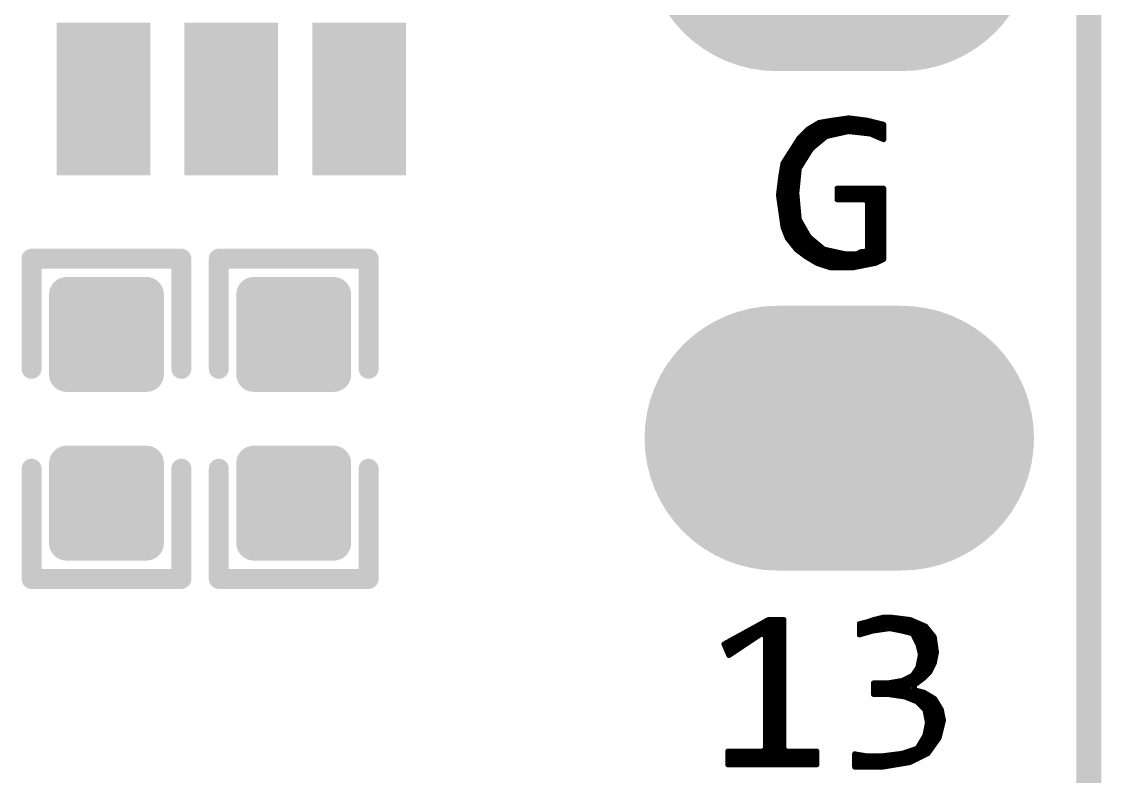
# Model space of a CAD drawing. Extents: x 17.3 to 58.6, y 21.7 to 91.7.
# Drawn here: x 45.37 to 50.86, y 39.88 to 43.72 of the extents above; entities that cross this region are included whole.
import ezdxf

# ---------------------------------------------------------------- set-up
doc = ezdxf.new("R2010")
doc.units = 0
doc.header["$MEASUREMENT"] = 0
doc.layers.get('0').update_dxf_attribs({"linetype": 'CONTINUOUS'})
doc.layers.add('SILKTOP_PHO', color=251, linetype='CONTINUOUS', true_color=0x636466)

# ---------------------------------------------------------------- blocks, each defined once
blk = doc.blocks.new('ROUND_191')
at = {"const_width": 0.0127}
blk.add_lwpolyline([(-0.00635, 0, 1), (0.00635, 0, 1)], format="xyb", close=True, dxfattribs=at)
blk = doc.blocks.new('ROUND_16')
at = {"const_width": 0.0508}
blk.add_lwpolyline([(-0.0254, 0, 1), (0.0254, 0, 1)], format="xyb", close=True, dxfattribs=at)
blk = doc.blocks.new('OBLONG_47')
at = {"const_width": 1.3462}
blk.add_lwpolyline([(0.3175, 0), (-0.3175, 0)], dxfattribs=at)
at = {"const_width": 0.6731}
for points in [[(-0.65405, 0, 1), (0.01905, 0, 1)], [(-0.01905, 0, 1), (0.65405, 0, 1)]]:
    blk.add_lwpolyline(points, format="xyb", close=True, dxfattribs=at)
blk = doc.blocks.new('RECTANGLE_64')
blk.add_solid([(0.238124, 0.388112), (0.238124, -0.388112), (-0.238124, 0.388112), (-0.238124, -0.388112)])
blk = doc.blocks.new('ROUND_42')
at = {"const_width": 0.0889}
blk.add_lwpolyline([(-0.04445, 0, 1), (0.04445, 0, 1)], format="xyb", close=True, dxfattribs=at)

msp = doc.modelspace()

# ---------------------------------------------------------------- linework, layer by layer
for points, const_width in [([(50.8, 25.900126), (50.8, 73.159874)], 0.127), ([(45.598842, 41.929304), (45.598842, 42.335704)], 0.1778), ([(45.598842, 42.335704), (46.005242, 42.335704)], 0.1778), ([(45.6692, 41.929304), (45.6692, 42.335704)], 0.1778), ([(45.847, 41.929304), (45.847, 42.335704)], 0.1778), ([(46.005242, 42.335704), (46.005242, 41.929304)], 0.1778), ([(46.551342, 41.929304), (46.551342, 42.335704)], 0.1778), ([(46.551342, 42.335704), (46.957742, 42.335704)], 0.1778), ([(46.5582, 41.929304), (46.5582, 42.335704)], 0.1778), ([(46.736, 41.929304), (46.736, 42.335704)], 0.1778), ([(46.9138, 41.929304), (46.9138, 42.335704)], 0.1778), ([(46.957742, 42.335704), (46.957742, 41.929304)], 0.1778), ([(45.598842, 42.291), (46.005242, 42.291)], 0.1778), ([(46.551342, 42.291), (46.957742, 42.291)], 0.1778), ([(45.598842, 42.1132), (46.005242, 42.1132)], 0.1778), ([(46.551342, 42.1132), (46.957742, 42.1132)], 0.1778), ([(45.598842, 41.9354), (46.005242, 41.9354)], 0.1778), ([(46.551342, 41.9354), (46.957742, 41.9354)], 0.1778), ([(46.005242, 41.929304), (45.598842, 41.929304)], 0.1778), ([(46.957742, 41.929304), (46.551342, 41.929304)], 0.1778), ([(45.598842, 41.071292), (45.598842, 41.477692)], 0.1778), ([(45.598842, 41.477692), (46.005242, 41.477692)], 0.1778), ([(45.6692, 41.071292), (45.6692, 41.477692)], 0.1778), ([(45.847, 41.071292), (45.847, 41.477692)], 0.1778), ([(46.005242, 41.477692), (46.005242, 41.071292)], 0.1778), ([(46.551342, 41.071292), (46.551342, 41.477692)], 0.1778), ([(46.551342, 41.477692), (46.957742, 41.477692)], 0.1778), ([(46.5582, 41.071292), (46.5582, 41.477692)], 0.1778), ([(46.736, 41.071292), (46.736, 41.477692)], 0.1778), ([(46.9138, 41.071292), (46.9138, 41.477692)], 0.1778), ([(46.957742, 41.477692), (46.957742, 41.071292)], 0.1778), ([(45.598842, 41.402), (46.005242, 41.402)], 0.1778), ([(46.551342, 41.402), (46.957742, 41.402)], 0.1778), ([(45.598842, 41.2242), (46.005242, 41.2242)], 0.1778), ([(46.551342, 41.2242), (46.957742, 41.2242)], 0.1778), ([(46.005242, 41.071292), (45.598842, 41.071292)], 0.1778), ([(46.957742, 41.071292), (46.551342, 41.071292)], 0.1778)]:
    msp.add_lwpolyline(points, dxfattribs=dict(const_width=const_width))
at = {"layer": 'SILKTOP_PHO', "color": 251, "true_color": 0x636466}
for points, const_width in [([(50.8, 25.900126), (50.8, 73.159874)], 0.127), ([(49.495964, 43.222418), (49.426876, 43.210734)], 0.0254), ([(49.4792, 43.142408), (49.4792, 43.219624)], 0.0254), ([(49.577752, 43.234102), (49.495964, 43.222418)], 0.0254), ([(49.5046, 43.14825), (49.5046, 43.223688)], 0.0254), ([(49.53, 43.153838), (49.53, 43.227244)], 0.0254), ([(49.5554, 43.159426), (49.5554, 43.2308)], 0.0254), ([(49.670716, 43.222418), (49.577752, 43.234102)], 0.0254), ([(49.5808, 43.163744), (49.5808, 43.233594)], 0.0254), ([(49.6062, 43.16095), (49.6062, 43.230546)], 0.0254), ([(49.6316, 43.158156), (49.6316, 43.227244)], 0.0254), ([(49.657, 43.155362), (49.657, 43.224196)], 0.0254), ([(49.75606, 43.201082), (49.670716, 43.222418)], 0.0254), ([(49.6824, 43.152568), (49.6824, 43.219624)], 0.0254), ([(49.370488, 43.176952), (49.325022, 43.131486)], 0.0254), ([(49.426876, 43.210734), (49.370488, 43.176952)], 0.0254), ([(49.3776, 43.058334), (49.3776, 43.18127)], 0.0254), ([(49.403, 43.088052), (49.403, 43.19651)], 0.0254), ([(49.4284, 43.109134), (49.4284, 43.210988)], 0.0254), ([(49.4538, 43.13047), (49.4538, 43.215306)], 0.0254), ([(49.7078, 43.143424), (49.7078, 43.213274)], 0.0254), ([(49.7332, 43.132502), (49.7332, 43.206924)], 0.0254), ([(49.75606, 43.12285), (49.75606, 43.201082)], 0.0254), ([(49.325022, 43.131486), (49.243488, 43.00347)], 0.0254), ([(49.3268, 42.976292), (49.3268, 43.133264)], 0.0254), ([(49.3522, 43.017694), (49.3522, 43.158664)], 0.0254), ([(49.3903, 43.077638), (49.461928, 43.137328)], 0.0254), ([(49.461928, 43.137328), (49.467516, 43.139868)], 0.0254), ([(49.467516, 43.139868), (49.574958, 43.163744)], 0.0254), ([(49.574958, 43.163744), (49.579022, 43.163998)], 0.0254), ([(49.579022, 43.163998), (49.686464, 43.15206)], 0.0254), ([(49.686464, 43.15206), (49.69002, 43.151044)], 0.0254), ([(49.69002, 43.151044), (49.75606, 43.12285)], 0.0254), ([(49.276, 42.6085), (49.276, 43.054524)], 0.0254), ([(49.3014, 42.57675), (49.3014, 43.094402)], 0.0254), ([(49.32807, 42.979086), (49.38776, 43.07459)], 0.0254), ([(49.38776, 43.07459), (49.3903, 43.077638)], 0.0254), ([(49.243488, 43.00347), (49.232058, 42.934636)], 0.0254), ([(49.2506, 42.659808), (49.2506, 43.014646)], 0.0254), ([(49.314354, 42.854118), (49.326292, 42.973498)], 0.0254), ([(49.326292, 42.973498), (49.32807, 42.979086)], 0.0254), ([(49.232058, 42.934636), (49.220374, 42.84091)], 0.0254), ([(49.220374, 42.84091), (49.243742, 42.67708)], 0.0254), ([(49.2252, 42.80662), (49.2252, 42.88028)], 0.0254), ([(49.3141, 42.852848), (49.314354, 42.854118)], 0.0254), ([(49.3141, 42.851578), (49.3141, 42.852848)], 0.0254), ([(49.326038, 42.72026), (49.3141, 42.851578)], 0.0254), ([(49.75606, 42.875962), (49.51857, 42.875962)], 0.0254), ([(49.51857, 42.875962), (49.51857, 42.817796)], 0.0254), ([(49.53, 42.817796), (49.53, 42.875962)], 0.0254), ([(49.5554, 42.817796), (49.5554, 42.875962)], 0.0254), ([(49.5808, 42.817796), (49.5808, 42.875962)], 0.0254), ([(49.6062, 42.817796), (49.6062, 42.875962)], 0.0254), ([(49.6316, 42.817796), (49.6316, 42.875962)], 0.0254), ([(49.657, 42.817796), (49.657, 42.875962)], 0.0254), ([(49.6824, 42.48785), (49.6824, 42.875962)], 0.0254), ([(49.7078, 42.49293), (49.7078, 42.875962)], 0.0254), ([(49.7332, 42.50309), (49.7332, 42.875962)], 0.0254), ([(49.75606, 42.51452), (49.75606, 42.875962)], 0.0254), ([(49.51857, 42.817796), (49.661318, 42.817796)], 0.0254), ([(49.661318, 42.817796), (49.674018, 42.805096)], 0.0254), ([(49.674018, 42.805096), (49.674018, 42.566336)], 0.0254), ([(49.243742, 42.67708), (49.266348, 42.620438)], 0.0254), ([(49.327816, 42.71518), (49.326038, 42.72026)], 0.0254), ([(49.3268, 42.552366), (49.3268, 42.717466)], 0.0254), ([(49.375568, 42.631614), (49.327816, 42.71518)], 0.0254), ([(49.3522, 42.533316), (49.3522, 42.672508)], 0.0254), ([(49.266348, 42.620438), (49.311814, 42.563542)], 0.0254), ([(49.378362, 42.628058), (49.375568, 42.631614)], 0.0254), ([(49.3776, 42.517314), (49.3776, 42.62882)], 0.0254), ([(49.44999, 42.568368), (49.378362, 42.628058)], 0.0254), ([(49.311814, 42.563542), (49.357788, 42.528998)], 0.0254), ([(49.403, 42.502074), (49.403, 42.607738)], 0.0254), ([(49.4284, 42.490136), (49.4284, 42.586402)], 0.0254), ([(49.455578, 42.565828), (49.44999, 42.568368)], 0.0254), ([(49.4538, 42.481754), (49.4538, 42.566336)], 0.0254), ([(49.56302, 42.541952), (49.455578, 42.565828)], 0.0254), ([(49.4792, 42.473118), (49.4792, 42.560494)], 0.0254), ([(49.674018, 42.566336), (49.661318, 42.553636)], 0.0254), ([(46.183042, 42.517822), (45.421042, 42.517822)], 0.1016), ([(45.421042, 42.517822), (45.421042, 41.957498)], 0.1016), ([(46.183042, 41.957498), (46.183042, 42.517822)], 0.1016), ([(46.373542, 41.957498), (46.373542, 42.517822)], 0.1016), ([(46.373542, 42.517822), (47.135542, 42.517822)], 0.1016), ([(47.135542, 42.517822), (47.135542, 41.957498)], 0.1016), ([(49.357788, 42.528998), (49.4157, 42.4942)], 0.0254), ([(49.5046, 42.471594), (49.5046, 42.554906)], 0.0254), ([(49.53, 42.471594), (49.53, 42.549318)], 0.0254), ([(49.5554, 42.471594), (49.5554, 42.54373)], 0.0254), ([(49.56556, 42.541698), (49.56302, 42.541952)], 0.0254), ([(49.613312, 42.541698), (49.56556, 42.541698)], 0.0254), ([(49.5808, 42.471594), (49.5808, 42.541698)], 0.0254), ([(49.6062, 42.47261), (49.6062, 42.541698)], 0.0254), ([(49.619154, 42.542968), (49.613312, 42.541698)], 0.0254), ([(49.640236, 42.553636), (49.619154, 42.542968)], 0.0254), ([(49.6316, 42.47769), (49.6316, 42.549318)], 0.0254), ([(49.661318, 42.553636), (49.640236, 42.553636)], 0.0254), ([(49.657, 42.48277), (49.657, 42.553636)], 0.0254), ([(49.71669, 42.494708), (49.75606, 42.51452)], 0.0254), ([(49.4157, 42.4942), (49.484026, 42.471594)], 0.0254), ([(49.484026, 42.471594), (49.600358, 42.471594)], 0.0254), ([(49.600358, 42.471594), (49.71669, 42.494708)], 0.0254), ([(45.421042, 40.889174), (45.421042, 41.449498)], 0.1016), ([(46.183042, 41.449498), (46.183042, 40.889174)], 0.1016), ([(46.373542, 41.449498), (46.373542, 40.889174)], 0.1016), ([(47.135542, 40.889174), (47.135542, 41.449498)], 0.1016), ([(46.183042, 40.889174), (45.421042, 40.889174)], 0.1016), ([(46.373542, 40.889174), (47.135542, 40.889174)], 0.1016), ([(49.75225, 40.694102), (49.70653, 40.682672)], 0.0254), ([(49.797716, 40.694102), (49.75225, 40.694102)], 0.0254), ([(49.7586, 40.632126), (49.7586, 40.694102)], 0.0254), ([(49.784, 40.635682), (49.784, 40.694102)], 0.0254), ([(49.89068, 40.682418), (49.797716, 40.694102)], 0.0254), ([(49.8094, 40.631618), (49.8094, 40.692578)], 0.0254), ([(49.168812, 40.682164), (48.943006, 40.557958)], 0.0254), ([(49.0982, 40.585644), (49.0982, 40.643302)], 0.0254), ([(49.1236, 40.602662), (49.1236, 40.657272)], 0.0254), ([(49.149, 40.609774), (49.149, 40.671242)], 0.0254), ([(49.248568, 40.682164), (49.168812, 40.682164)], 0.0254), ([(49.1744, 39.943532), (49.1744, 40.682164)], 0.0254), ([(49.1998, 39.943532), (49.1998, 40.682164)], 0.0254), ([(49.2252, 39.943532), (49.2252, 40.682164)], 0.0254), ([(49.248568, 40.026336), (49.248568, 40.682164)], 0.0254), ([(49.670208, 40.670734), (49.632108, 40.661082)], 0.0254), ([(49.632108, 40.661082), (49.632108, 40.604186)], 0.0254), ([(49.657, 40.611298), (49.657, 40.667432)], 0.0254), ([(49.671224, 40.670988), (49.670208, 40.670734)], 0.0254), ([(49.70653, 40.682672), (49.671224, 40.670988)], 0.0254), ([(49.6824, 40.618664), (49.6824, 40.674798)], 0.0254), ([(49.7078, 40.62476), (49.7078, 40.682926)], 0.0254), ([(49.7332, 40.62857), (49.7332, 40.689276)], 0.0254), ([(49.8348, 40.626538), (49.8348, 40.68953)], 0.0254), ([(49.8602, 40.62095), (49.8602, 40.686228)], 0.0254), ([(49.8856, 40.6146), (49.8856, 40.68318)], 0.0254), ([(49.969674, 40.648636), (49.89068, 40.682418)], 0.0254), ([(49.911, 40.593772), (49.911, 40.673782)], 0.0254), ([(49.9364, 40.530018), (49.9364, 40.66286)], 0.0254), ([(49.9618, 40.386508), (49.9618, 40.651938)], 0.0254), ([(50.013362, 40.59428), (49.969674, 40.648636)], 0.0254), ([(48.968406, 40.49903), (49.134776, 40.610028)], 0.0254), ([(48.9966, 40.517826), (48.9966, 40.587422)], 0.0254), ([(49.022, 40.534844), (49.022, 40.601392)], 0.0254), ([(49.0474, 40.551862), (49.0474, 40.615362)], 0.0254), ([(49.0728, 40.568626), (49.0728, 40.629332)], 0.0254), ([(49.134776, 40.610028), (49.154588, 40.59936)], 0.0254), ([(49.154588, 40.59936), (49.154588, 40.026336)], 0.0254), ([(49.632108, 40.604186), (49.699418, 40.62349)], 0.0254), ([(49.699418, 40.62349), (49.701196, 40.623998)], 0.0254), ([(49.701196, 40.623998), (49.784762, 40.635936)], 0.0254), ([(49.784762, 40.635936), (49.78908, 40.635682)], 0.0254), ([(49.78908, 40.635682), (49.84877, 40.623744)], 0.0254), ([(49.84877, 40.623744), (49.849278, 40.623744)], 0.0254), ([(49.849278, 40.623744), (49.89703, 40.611806)], 0.0254), ([(49.89703, 40.611806), (49.905412, 40.605202)], 0.0254), ([(49.905412, 40.605202), (49.929288, 40.557196)], 0.0254), ([(49.9872, 40.411908), (49.9872, 40.626792)], 0.0254), ([(50.0126, 40.458898), (50.0126, 40.595042)], 0.0254), ([(50.024538, 40.516302), (50.013362, 40.59428)], 0.0254), ([(48.943006, 40.557958), (48.968406, 40.49903)], 0.0254), ([(48.9458, 40.551608), (48.9458, 40.559482)], 0.0254), ([(48.9712, 40.501062), (48.9712, 40.573452)], 0.0254), ([(49.929288, 40.557196), (49.930304, 40.554656)], 0.0254), ([(49.930304, 40.554656), (49.942242, 40.506904)], 0.0254), ([(49.942242, 40.501316), (49.930304, 40.441626)], 0.0254), ([(49.942242, 40.506904), (49.942242, 40.501316)], 0.0254), ([(50.013362, 40.460168), (50.024538, 40.516302)], 0.0254), ([(49.928526, 40.437054), (49.90465, 40.40124)], 0.0254), ([(49.930304, 40.441626), (49.928526, 40.437054)], 0.0254), ([(49.9364, 40.366442), (49.9364, 40.471852)], 0.0254), ([(49.99101, 40.415972), (50.013362, 40.460168)], 0.0254), ([(49.848262, 40.37203), (49.776634, 40.360092)], 0.0254), ([(49.8094, 40.296846), (49.8094, 40.365426)], 0.0254), ([(49.8348, 40.29329), (49.8348, 40.369744)], 0.0254), ([(49.851818, 40.373046), (49.848262, 40.37203)], 0.0254), ([(49.899824, 40.396922), (49.851818, 40.373046)], 0.0254), ([(49.8602, 40.28948), (49.8602, 40.377364)], 0.0254), ([(49.8856, 40.279828), (49.8856, 40.390064)], 0.0254), ([(49.90465, 40.40124), (49.899824, 40.396922)], 0.0254), ([(49.910238, 40.346884), (49.957228, 40.38219)], 0.0254), ([(49.911, 40.347392), (49.911, 40.410892)], 0.0254), ([(49.957228, 40.38219), (49.99101, 40.415972)], 0.0254), ([(49.774602, 40.359838), (49.703736, 40.359838)], 0.0254), ([(49.703736, 40.359838), (49.703736, 40.301672)], 0.0254), ([(49.7078, 40.301672), (49.7078, 40.359838)], 0.0254), ([(49.7332, 40.301672), (49.7332, 40.359838)], 0.0254), ([(49.7586, 40.301672), (49.7586, 40.359838)], 0.0254), ([(49.776634, 40.360092), (49.774602, 40.359838)], 0.0254), ([(49.784, 40.300402), (49.784, 40.361108)], 0.0254), ([(49.91481, 40.324278), (49.910238, 40.346884)], 0.0254), ([(49.911, 40.269668), (49.911, 40.326056)], 0.0254), ([(49.960784, 40.312848), (49.91481, 40.324278)], 0.0254), ([(49.9364, 40.25265), (49.9364, 40.318944)], 0.0254), ([(50.016156, 40.279574), (49.960784, 40.312848)], 0.0254), ([(49.9618, 40.22725), (49.9618, 40.31234)], 0.0254), ([(49.703736, 40.301672), (49.774602, 40.301672)], 0.0254), ([(49.774602, 40.301672), (49.77638, 40.301418)], 0.0254), ([(49.77638, 40.301418), (49.859946, 40.28948)], 0.0254), ([(49.859946, 40.28948), (49.862994, 40.288718)], 0.0254), ([(49.862994, 40.288718), (49.922684, 40.264842)], 0.0254), ([(49.922684, 40.264842), (49.927002, 40.262048)], 0.0254), ([(49.927002, 40.262048), (49.962816, 40.226234)], 0.0254), ([(49.9872, 40.009064), (49.9872, 40.2971)], 0.0254), ([(50.0126, 40.044624), (50.0126, 40.28186)], 0.0254), ([(50.049176, 40.22471), (50.016156, 40.279574)], 0.0254), ([(49.962816, 40.226234), (49.966118, 40.219884)], 0.0254), ([(49.966118, 40.219884), (49.978056, 40.160194)], 0.0254), ([(50.038, 40.081454), (50.038, 40.243252)], 0.0254), ([(50.060098, 40.169846), (50.049176, 40.22471)], 0.0254), ([(49.978056, 40.155114), (49.966118, 40.095424)], 0.0254), ([(49.978056, 40.160194), (49.978056, 40.155114)], 0.0254), ([(50.037492, 40.079422), (50.060098, 40.169846)], 0.0254), ([(49.964594, 40.09136), (49.92878, 40.03167)], 0.0254), ([(49.966118, 40.095424), (49.964594, 40.09136)], 0.0254), ([(49.9364, 39.978076), (49.9364, 40.04437)], 0.0254), ([(49.9618, 39.990776), (49.9618, 40.086788)], 0.0254), ([(49.981104, 40.000428), (50.037492, 40.079422)], 0.0254), ([(49.141888, 40.013636), (48.963326, 40.013636)], 0.0254), ([(48.963326, 40.013636), (48.963326, 39.943532)], 0.0254), ([(48.9712, 39.943532), (48.9712, 40.013636)], 0.0254), ([(48.9966, 39.943532), (48.9966, 40.013636)], 0.0254), ([(49.022, 39.943532), (49.022, 40.013636)], 0.0254), ([(49.0474, 39.943532), (49.0474, 40.013636)], 0.0254), ([(49.0728, 39.943532), (49.0728, 40.013636)], 0.0254), ([(49.0982, 39.943532), (49.0982, 40.013636)], 0.0254), ([(49.1236, 39.943532), (49.1236, 40.013636)], 0.0254), ([(49.154588, 40.026336), (49.141888, 40.013636)], 0.0254), ([(49.149, 39.943532), (49.149, 40.015922)], 0.0254), ([(49.261268, 40.013636), (49.248568, 40.026336)], 0.0254), ([(49.2506, 39.943532), (49.2506, 40.019224)], 0.0254), ([(49.4157, 40.013636), (49.261268, 40.013636)], 0.0254), ([(49.276, 39.943532), (49.276, 40.013636)], 0.0254), ([(49.3014, 39.943532), (49.3014, 40.013636)], 0.0254), ([(49.3268, 39.943532), (49.3268, 40.013636)], 0.0254), ([(49.3522, 39.943532), (49.3522, 40.013636)], 0.0254), ([(49.3776, 39.943532), (49.3776, 40.013636)], 0.0254), ([(49.403, 39.943532), (49.403, 40.013636)], 0.0254), ([(49.4157, 39.943532), (49.4157, 40.013636)], 0.0254), ([(49.665128, 39.98976), (49.608232, 39.999412)], 0.0254), ([(49.608232, 39.999412), (49.608232, 39.931594)], 0.0254), ([(49.6316, 39.931594), (49.6316, 39.995348)], 0.0254), ([(49.657, 39.931594), (49.657, 39.991284)], 0.0254), ([(49.66716, 39.98976), (49.665128, 39.98976)], 0.0254), ([(49.750726, 39.98976), (49.66716, 39.98976)], 0.0254), ([(49.6824, 39.931594), (49.6824, 39.98976)], 0.0254), ([(49.7078, 39.931594), (49.7078, 39.98976)], 0.0254), ([(49.7332, 39.931594), (49.7332, 39.98976)], 0.0254), ([(49.75225, 39.98976), (49.750726, 39.98976)], 0.0254), ([(49.847754, 40.001698), (49.75225, 39.98976)], 0.0254), ([(49.7586, 39.933118), (49.7586, 39.990522)], 0.0254), ([(49.784, 39.937182), (49.784, 39.993824)], 0.0254), ([(49.8094, 39.9415), (49.8094, 39.996872)], 0.0254), ([(49.8348, 39.945818), (49.8348, 40.000174)], 0.0254), ([(49.850294, 40.002206), (49.847754, 40.001698)], 0.0254), ([(49.921922, 40.026082), (49.850294, 40.002206)], 0.0254), ([(49.8602, 39.949882), (49.8602, 40.005508)], 0.0254), ([(49.8856, 39.9542), (49.8856, 40.014144)], 0.0254), ([(49.890172, 39.954962), (49.981104, 40.000428)], 0.0254), ([(49.911, 39.965376), (49.911, 40.022526)], 0.0254), ([(49.92878, 40.03167), (49.921922, 40.026082)], 0.0254), ([(48.963326, 39.943532), (49.4157, 39.943532)], 0.0254), ([(49.608232, 39.931594), (49.74971, 39.931594)], 0.0254), ([(49.74971, 39.931594), (49.890172, 39.954962)], 0.0254)]:
    msp.add_lwpolyline(points, dxfattribs=dict(at, const_width=const_width))

# ---------------------------------------------------------------- block references
for name, p in [('OBLONG_47', (49.53, 44.144946)), ('RECTANGLE_64', (45.787056, 43.330114)), ('RECTANGLE_64', (46.437042, 43.330114)), ('RECTANGLE_64', (47.087028, 43.330114)), ('ROUND_42', (45.598842, 42.335704)), ('ROUND_42', (45.6692, 42.335704)), ('ROUND_42', (45.847, 42.335704)), ('ROUND_42', (46.005242, 42.335704)), ('ROUND_42', (46.551342, 42.335704)), ('ROUND_42', (46.5582, 42.335704)), ('ROUND_42', (46.736, 42.335704)), ('ROUND_42', (46.9138, 42.335704)), ('ROUND_42', (46.957742, 42.335704)), ('ROUND_42', (45.598842, 42.291)), ('ROUND_42', (46.005242, 42.291)), ('ROUND_42', (46.551342, 42.291)), ('ROUND_42', (46.957742, 42.291)), ('OBLONG_47', (49.53, 41.604946)), ('ROUND_42', (45.598842, 42.1132)), ('ROUND_42', (46.005242, 42.1132)), ('ROUND_42', (46.551342, 42.1132)), ('ROUND_42', (46.957742, 42.1132)), ('ROUND_42', (45.598842, 41.9354)), ('ROUND_42', (46.005242, 41.9354)), ('ROUND_42', (46.551342, 41.9354)), ('ROUND_42', (46.957742, 41.9354)), ('ROUND_42', (45.598842, 41.929304)), ('ROUND_42', (45.598842, 41.929304)), ('ROUND_42', (45.6692, 41.929304)), ('ROUND_42', (45.847, 41.929304)), ('ROUND_42', (46.005242, 41.929304)), ('ROUND_42', (46.551342, 41.929304)), ('ROUND_42', (46.551342, 41.929304)), ('ROUND_42', (46.5582, 41.929304)), ('ROUND_42', (46.736, 41.929304)), ('ROUND_42', (46.9138, 41.929304)), ('ROUND_42', (46.957742, 41.929304)), ('ROUND_42', (45.598842, 41.477692)), ('ROUND_42', (45.6692, 41.477692)), ('ROUND_42', (45.847, 41.477692)), ('ROUND_42', (46.005242, 41.477692)), ('ROUND_42', (46.551342, 41.477692)), ('ROUND_42', (46.5582, 41.477692)), ('ROUND_42', (46.736, 41.477692)), ('ROUND_42', (46.9138, 41.477692)), ('ROUND_42', (46.957742, 41.477692)), ('ROUND_42', (45.598842, 41.402)), ('ROUND_42', (46.005242, 41.402)), ('ROUND_42', (46.551342, 41.402)), ('ROUND_42', (46.957742, 41.402)), ('ROUND_42', (45.598842, 41.2242)), ('ROUND_42', (46.005242, 41.2242)), ('ROUND_42', (46.551342, 41.2242)), ('ROUND_42', (46.957742, 41.2242)), ('ROUND_42', (45.598842, 41.071292)), ('ROUND_42', (45.598842, 41.071292)), ('ROUND_42', (45.6692, 41.071292)), ('ROUND_42', (45.847, 41.071292)), ('ROUND_42', (46.005242, 41.071292)), ('ROUND_42', (46.551342, 41.071292)), ('ROUND_42', (46.551342, 41.071292)), ('ROUND_42', (46.5582, 41.071292)), ('ROUND_42', (46.736, 41.071292)), ('ROUND_42', (46.9138, 41.071292)), ('ROUND_42', (46.957742, 41.071292))]:
    msp.add_blockref(name, p)
for name, p in [('ROUND_191', (49.4792, 43.219624)), ('ROUND_191', (49.495964, 43.222418)), ('ROUND_191', (49.5046, 43.223688)), ('ROUND_191', (49.53, 43.227244)), ('ROUND_191', (49.5554, 43.2308)), ('ROUND_191', (49.577752, 43.234102)), ('ROUND_191', (49.5808, 43.233594)), ('ROUND_191', (49.6062, 43.230546)), ('ROUND_191', (49.6316, 43.227244)), ('ROUND_191', (49.657, 43.224196)), ('ROUND_191', (49.670716, 43.222418)), ('ROUND_191', (49.6824, 43.219624)), ('ROUND_191', (49.370488, 43.176952)), ('ROUND_191', (49.3776, 43.18127)), ('ROUND_191', (49.403, 43.19651)), ('ROUND_191', (49.426876, 43.210734)), ('ROUND_191', (49.4284, 43.210988)), ('ROUND_191', (49.4538, 43.215306)), ('ROUND_191', (49.7078, 43.213274)), ('ROUND_191', (49.7332, 43.206924)), ('ROUND_191', (49.75606, 43.201082)), ('ROUND_191', (49.75606, 43.201082)), ('ROUND_191', (49.325022, 43.131486)), ('ROUND_191', (49.325022, 43.131486)), ('ROUND_191', (49.3268, 43.133264)), ('ROUND_191', (49.3522, 43.158664)), ('ROUND_191', (49.4538, 43.13047)), ('ROUND_191', (49.461928, 43.137328)), ('ROUND_191', (49.467516, 43.139868)), ('ROUND_191', (49.4792, 43.142408)), ('ROUND_191', (49.5046, 43.14825)), ('ROUND_191', (49.53, 43.153838)), ('ROUND_191', (49.5554, 43.159426)), ('ROUND_191', (49.574958, 43.163744)), ('ROUND_191', (49.579022, 43.163998)), ('ROUND_191', (49.5808, 43.163744)), ('ROUND_191', (49.6062, 43.16095)), ('ROUND_191', (49.6316, 43.158156)), ('ROUND_191', (49.657, 43.155362)), ('ROUND_191', (49.6824, 43.152568)), ('ROUND_191', (49.686464, 43.15206)), ('ROUND_191', (49.69002, 43.151044)), ('ROUND_191', (49.7078, 43.143424)), ('ROUND_191', (49.7332, 43.132502)), ('ROUND_191', (49.75606, 43.12285)), ('ROUND_191', (49.276, 43.054524)), ('ROUND_191', (49.3014, 43.094402)), ('ROUND_191', (49.3776, 43.058334)), ('ROUND_191', (49.38776, 43.07459)), ('ROUND_191', (49.3903, 43.077638)), ('ROUND_191', (49.403, 43.088052)), ('ROUND_191', (49.4284, 43.109134)), ('ROUND_191', (49.243488, 43.00347)), ('ROUND_191', (49.2506, 43.014646)), ('ROUND_191', (49.3522, 43.017694)), ('ROUND_191', (49.326292, 42.973498)), ('ROUND_191', (49.3268, 42.976292)), ('ROUND_191', (49.32807, 42.979086)), ('ROUND_191', (49.232058, 42.934636)), ('ROUND_191', (49.220374, 42.84091)), ('ROUND_191', (49.2252, 42.88028)), ('ROUND_191', (49.3141, 42.852848)), ('ROUND_191', (49.3141, 42.851578)), ('ROUND_191', (49.314354, 42.854118)), ('ROUND_191', (49.51857, 42.875962)), ('ROUND_191', (49.53, 42.875962)), ('ROUND_191', (49.5554, 42.875962)), ('ROUND_191', (49.5808, 42.875962)), ('ROUND_191', (49.6062, 42.875962)), ('ROUND_191', (49.6316, 42.875962)), ('ROUND_191', (49.657, 42.875962)), ('ROUND_191', (49.6824, 42.875962)), ('ROUND_191', (49.7078, 42.875962)), ('ROUND_191', (49.7332, 42.875962)), ('ROUND_191', (49.75606, 42.875962)), ('ROUND_191', (49.2252, 42.80662)), ('ROUND_191', (49.51857, 42.817796)), ('ROUND_191', (49.53, 42.817796)), ('ROUND_191', (49.5554, 42.817796)), ('ROUND_191', (49.5808, 42.817796)), ('ROUND_191', (49.6062, 42.817796)), ('ROUND_191', (49.6316, 42.817796)), ('ROUND_191', (49.657, 42.817796)), ('ROUND_191', (49.661318, 42.817796)), ('ROUND_191', (49.674018, 42.805096)), ('ROUND_191', (49.243742, 42.67708)), ('ROUND_191', (49.326038, 42.72026)), ('ROUND_191', (49.3268, 42.717466)), ('ROUND_191', (49.327816, 42.71518)), ('ROUND_191', (49.3522, 42.672508)), ('ROUND_191', (49.2506, 42.659808)), ('ROUND_191', (49.266348, 42.620438)), ('ROUND_191', (49.375568, 42.631614)), ('ROUND_191', (49.3776, 42.62882)), ('ROUND_191', (49.378362, 42.628058)), ('ROUND_191', (49.276, 42.6085)), ('ROUND_191', (49.3014, 42.57675)), ('ROUND_191', (49.311814, 42.563542)), ('ROUND_191', (49.403, 42.607738)), ('ROUND_191', (49.4284, 42.586402)), ('ROUND_191', (49.44999, 42.568368)), ('ROUND_191', (49.4538, 42.566336)), ('ROUND_191', (49.455578, 42.565828)), ('ROUND_191', (49.4792, 42.560494)), ('ROUND_191', (49.674018, 42.566336)), ('ROUND_16', (45.421042, 42.517822)), ('ROUND_16', (46.183042, 42.517822)), ('ROUND_16', (46.373542, 42.517822)), ('ROUND_16', (47.135542, 42.517822)), ('ROUND_191', (49.3268, 42.552366)), ('ROUND_191', (49.3522, 42.533316)), ('ROUND_191', (49.357788, 42.528998)), ('ROUND_191', (49.3776, 42.517314)), ('ROUND_191', (49.5046, 42.554906)), ('ROUND_191', (49.53, 42.549318)), ('ROUND_191', (49.5554, 42.54373)), ('ROUND_191', (49.56302, 42.541952)), ('ROUND_191', (49.56556, 42.541698)), ('ROUND_191', (49.5808, 42.541698)), ('ROUND_191', (49.6062, 42.541698)), ('ROUND_191', (49.613312, 42.541698)), ('ROUND_191', (49.619154, 42.542968)), ('ROUND_191', (49.6316, 42.549318)), ('ROUND_191', (49.640236, 42.553636)), ('ROUND_191', (49.657, 42.553636)), ('ROUND_191', (49.661318, 42.553636)), ('ROUND_191', (49.75606, 42.51452)), ('ROUND_191', (49.403, 42.502074)), ('ROUND_191', (49.4157, 42.4942)), ('ROUND_191', (49.4284, 42.490136)), ('ROUND_191', (49.4538, 42.481754)), ('ROUND_191', (49.4792, 42.473118)), ('ROUND_191', (49.484026, 42.471594)), ('ROUND_191', (49.5046, 42.471594)), ('ROUND_191', (49.53, 42.471594)), ('ROUND_191', (49.5554, 42.471594)), ('ROUND_191', (49.5808, 42.471594)), ('ROUND_191', (49.600358, 42.471594)), ('ROUND_191', (49.6062, 42.47261)), ('ROUND_191', (49.6316, 42.47769)), ('ROUND_191', (49.657, 42.48277)), ('ROUND_191', (49.6824, 42.48785)), ('ROUND_191', (49.7078, 42.49293)), ('ROUND_191', (49.71669, 42.494708)), ('ROUND_191', (49.7332, 42.50309)), ('ROUND_16', (45.421042, 41.957498)), ('ROUND_16', (46.183042, 41.957498)), ('ROUND_16', (46.373542, 41.957498)), ('ROUND_16', (47.135542, 41.957498)), ('ROUND_16', (45.421042, 41.449498)), ('ROUND_16', (46.183042, 41.449498)), ('ROUND_16', (46.373542, 41.449498)), ('ROUND_16', (47.135542, 41.449498)), ('ROUND_16', (45.421042, 40.889174)), ('ROUND_16', (46.183042, 40.889174)), ('ROUND_16', (46.373542, 40.889174)), ('ROUND_16', (47.135542, 40.889174)), ('ROUND_191', (49.75225, 40.694102)), ('ROUND_191', (49.7586, 40.694102)), ('ROUND_191', (49.784, 40.694102)), ('ROUND_191', (49.797716, 40.694102)), ('ROUND_191', (49.8094, 40.692578)), ('ROUND_191', (49.0982, 40.643302)), ('ROUND_191', (49.1236, 40.657272)), ('ROUND_191', (49.149, 40.671242)), ('ROUND_191', (49.168812, 40.682164)), ('ROUND_191', (49.1744, 40.682164)), ('ROUND_191', (49.1998, 40.682164)), ('ROUND_191', (49.2252, 40.682164)), ('ROUND_191', (49.248568, 40.682164)), ('ROUND_191', (49.632108, 40.661082)), ('ROUND_191', (49.657, 40.667432)), ('ROUND_191', (49.670208, 40.670734)), ('ROUND_191', (49.671224, 40.670988)), ('ROUND_191', (49.6824, 40.674798)), ('ROUND_191', (49.70653, 40.682672)), ('ROUND_191', (49.7078, 40.682926)), ('ROUND_191', (49.7332, 40.689276)), ('ROUND_191', (49.8348, 40.68953)), ('ROUND_191', (49.8602, 40.686228)), ('ROUND_191', (49.8856, 40.68318)), ('ROUND_191', (49.89068, 40.682418)), ('ROUND_191', (49.911, 40.673782)), ('ROUND_191', (49.9364, 40.66286)), ('ROUND_191', (49.9618, 40.651938)), ('ROUND_191', (49.969674, 40.648636)), ('ROUND_191', (48.9966, 40.587422)), ('ROUND_191', (49.022, 40.601392)), ('ROUND_191', (49.0474, 40.615362)), ('ROUND_191', (49.0728, 40.629332)), ('ROUND_191', (49.0982, 40.585644)), ('ROUND_191', (49.1236, 40.602662)), ('ROUND_191', (49.134776, 40.610028)), ('ROUND_191', (49.149, 40.609774)), ('ROUND_191', (49.154588, 40.59936)), ('ROUND_191', (49.632108, 40.604186)), ('ROUND_191', (49.657, 40.611298)), ('ROUND_191', (49.6824, 40.618664)), ('ROUND_191', (49.699418, 40.62349)), ('ROUND_191', (49.701196, 40.623998)), ('ROUND_191', (49.7078, 40.62476)), ('ROUND_191', (49.7332, 40.62857)), ('ROUND_191', (49.7586, 40.632126)), ('ROUND_191', (49.784, 40.635682)), ('ROUND_191', (49.784762, 40.635936)), ('ROUND_191', (49.78908, 40.635682)), ('ROUND_191', (49.8094, 40.631618)), ('ROUND_191', (49.8348, 40.626538)), ('ROUND_191', (49.84877, 40.623744)), ('ROUND_191', (49.849278, 40.623744)), ('ROUND_191', (49.8602, 40.62095)), ('ROUND_191', (49.8856, 40.6146)), ('ROUND_191', (49.89703, 40.611806)), ('ROUND_191', (49.905412, 40.605202)), ('ROUND_191', (49.911, 40.593772)), ('ROUND_191', (49.9872, 40.626792)), ('ROUND_191', (50.0126, 40.595042)), ('ROUND_191', (50.013362, 40.59428)), ('ROUND_191', (48.943006, 40.557958)), ('ROUND_191', (48.9458, 40.559482)), ('ROUND_191', (48.9458, 40.551608)), ('ROUND_191', (48.9712, 40.573452)), ('ROUND_191', (49.022, 40.534844)), ('ROUND_191', (49.0474, 40.551862)), ('ROUND_191', (49.0728, 40.568626)), ('ROUND_191', (49.929288, 40.557196)), ('ROUND_191', (49.930304, 40.554656)), ('ROUND_191', (49.9364, 40.530018)), ('ROUND_191', (48.968406, 40.49903)), ('ROUND_191', (48.9712, 40.501062)), ('ROUND_191', (48.9966, 40.517826)), ('ROUND_191', (49.942242, 40.506904)), ('ROUND_191', (49.942242, 40.501316)), ('ROUND_191', (50.024538, 40.516302)), ('ROUND_191', (49.928526, 40.437054)), ('ROUND_191', (49.930304, 40.441626)), ('ROUND_191', (49.9364, 40.471852)), ('ROUND_191', (50.0126, 40.458898)), ('ROUND_191', (50.013362, 40.460168)), ('ROUND_191', (49.8094, 40.365426)), ('ROUND_191', (49.8348, 40.369744)), ('ROUND_191', (49.848262, 40.37203)), ('ROUND_191', (49.851818, 40.373046)), ('ROUND_191', (49.851818, 40.373046)), ('ROUND_191', (49.8602, 40.377364)), ('ROUND_191', (49.8856, 40.390064)), ('ROUND_191', (49.899824, 40.396922)), ('ROUND_191', (49.90465, 40.40124)), ('ROUND_191', (49.911, 40.410892)), ('ROUND_191', (49.9364, 40.366442)), ('ROUND_191', (49.957228, 40.38219)), ('ROUND_191', (49.9618, 40.386508)), ('ROUND_191', (49.9872, 40.411908)), ('ROUND_191', (49.99101, 40.415972)), ('ROUND_191', (49.703736, 40.359838)), ('ROUND_191', (49.7078, 40.359838)), ('ROUND_191', (49.7332, 40.359838)), ('ROUND_191', (49.7586, 40.359838)), ('ROUND_191', (49.774602, 40.359838)), ('ROUND_191', (49.776634, 40.360092)), ('ROUND_191', (49.784, 40.361108)), ('ROUND_191', (49.910238, 40.346884)), ('ROUND_191', (49.911, 40.347392)), ('ROUND_191', (49.911, 40.326056)), ('ROUND_191', (49.91481, 40.324278)), ('ROUND_191', (49.9364, 40.318944)), ('ROUND_191', (49.960784, 40.312848)), ('ROUND_191', (49.9618, 40.31234)), ('ROUND_191', (49.703736, 40.301672)), ('ROUND_191', (49.7078, 40.301672)), ('ROUND_191', (49.7332, 40.301672)), ('ROUND_191', (49.7586, 40.301672)), ('ROUND_191', (49.774602, 40.301672)), ('ROUND_191', (49.77638, 40.301418)), ('ROUND_191', (49.784, 40.300402)), ('ROUND_191', (49.8094, 40.296846)), ('ROUND_191', (49.8348, 40.29329)), ('ROUND_191', (49.859946, 40.28948)), ('ROUND_191', (49.8602, 40.28948)), ('ROUND_191', (49.862994, 40.288718)), ('ROUND_191', (49.8856, 40.279828)), ('ROUND_191', (49.911, 40.269668)), ('ROUND_191', (49.922684, 40.264842)), ('ROUND_191', (49.927002, 40.262048)), ('ROUND_191', (49.9872, 40.2971)), ('ROUND_191', (50.0126, 40.28186)), ('ROUND_191', (50.016156, 40.279574)), ('ROUND_191', (50.016156, 40.279574)), ('ROUND_191', (49.9364, 40.25265)), ('ROUND_191', (49.9618, 40.22725)), ('ROUND_191', (49.962816, 40.226234)), ('ROUND_191', (49.966118, 40.219884)), ('ROUND_191', (50.038, 40.243252)), ('ROUND_191', (50.049176, 40.22471)), ('ROUND_191', (49.978056, 40.160194)), ('ROUND_191', (49.978056, 40.155114)), ('ROUND_191', (50.060098, 40.169846)), ('ROUND_191', (50.060098, 40.169846)), ('ROUND_191', (49.964594, 40.09136)), ('ROUND_191', (49.966118, 40.095424)), ('ROUND_191', (49.9364, 40.04437)), ('ROUND_191', (49.9618, 40.086788)), ('ROUND_191', (50.0126, 40.044624)), ('ROUND_191', (50.037492, 40.079422)), ('ROUND_191', (50.038, 40.081454)), ('ROUND_191', (48.963326, 40.013636)), ('ROUND_191', (48.9712, 40.013636)), ('ROUND_191', (48.9966, 40.013636)), ('ROUND_191', (49.022, 40.013636)), ('ROUND_191', (49.0474, 40.013636)), ('ROUND_191', (49.0728, 40.013636)), ('ROUND_191', (49.0982, 40.013636)), ('ROUND_191', (49.1236, 40.013636)), ('ROUND_191', (49.141888, 40.013636)), ('ROUND_191', (49.149, 40.015922)), ('ROUND_191', (49.154588, 40.026336)), ('ROUND_191', (49.248568, 40.026336)), ('ROUND_191', (49.2506, 40.019224)), ('ROUND_191', (49.261268, 40.013636)), ('ROUND_191', (49.276, 40.013636)), ('ROUND_191', (49.3014, 40.013636)), ('ROUND_191', (49.3268, 40.013636)), ('ROUND_191', (49.3522, 40.013636)), ('ROUND_191', (49.3776, 40.013636)), ('ROUND_191', (49.403, 40.013636)), ('ROUND_191', (49.4157, 40.013636)), ('ROUND_191', (49.4157, 40.013636)), ('ROUND_191', (49.608232, 39.999412)), ('ROUND_191', (49.6316, 39.995348)), ('ROUND_191', (49.657, 39.991284)), ('ROUND_191', (49.665128, 39.98976)), ('ROUND_191', (49.66716, 39.98976)), ('ROUND_191', (49.6824, 39.98976)), ('ROUND_191', (49.7078, 39.98976)), ('ROUND_191', (49.7332, 39.98976)), ('ROUND_191', (49.750726, 39.98976)), ('ROUND_191', (49.75225, 39.98976)), ('ROUND_191', (49.7586, 39.990522)), ('ROUND_191', (49.784, 39.993824)), ('ROUND_191', (49.8094, 39.996872)), ('ROUND_191', (49.8348, 40.000174)), ('ROUND_191', (49.847754, 40.001698)), ('ROUND_191', (49.850294, 40.002206)), ('ROUND_191', (49.8602, 40.005508)), ('ROUND_191', (49.8856, 40.014144)), ('ROUND_191', (49.911, 40.022526)), ('ROUND_191', (49.921922, 40.026082)), ('ROUND_191', (49.92878, 40.03167)), ('ROUND_191', (49.9618, 39.990776)), ('ROUND_191', (49.981104, 40.000428)), ('ROUND_191', (49.9872, 40.009064)), ('ROUND_191', (48.963326, 39.943532)), ('ROUND_191', (48.9712, 39.943532)), ('ROUND_191', (48.9966, 39.943532)), ('ROUND_191', (49.022, 39.943532)), ('ROUND_191', (49.0474, 39.943532)), ('ROUND_191', (49.0728, 39.943532)), ('ROUND_191', (49.0982, 39.943532)), ('ROUND_191', (49.1236, 39.943532)), ('ROUND_191', (49.149, 39.943532)), ('ROUND_191', (49.1744, 39.943532)), ('ROUND_191', (49.1998, 39.943532)), ('ROUND_191', (49.2252, 39.943532)), ('ROUND_191', (49.2506, 39.943532)), ('ROUND_191', (49.276, 39.943532)), ('ROUND_191', (49.3014, 39.943532)), ('ROUND_191', (49.3268, 39.943532)), ('ROUND_191', (49.3522, 39.943532)), ('ROUND_191', (49.3776, 39.943532)), ('ROUND_191', (49.403, 39.943532)), ('ROUND_191', (49.4157, 39.943532)), ('ROUND_191', (49.608232, 39.931594)), ('ROUND_191', (49.6316, 39.931594)), ('ROUND_191', (49.657, 39.931594)), ('ROUND_191', (49.6824, 39.931594)), ('ROUND_191', (49.7078, 39.931594)), ('ROUND_191', (49.7332, 39.931594)), ('ROUND_191', (49.74971, 39.931594)), ('ROUND_191', (49.7586, 39.933118)), ('ROUND_191', (49.784, 39.937182)), ('ROUND_191', (49.8094, 39.9415)), ('ROUND_191', (49.8348, 39.945818)), ('ROUND_191', (49.8602, 39.949882)), ('ROUND_191', (49.8856, 39.9542)), ('ROUND_191', (49.890172, 39.954962)), ('ROUND_191', (49.911, 39.965376)), ('ROUND_191', (49.9364, 39.978076))]:
    msp.add_blockref(name, p, dxfattribs=at)

doc.saveas('drawing.dxf')
